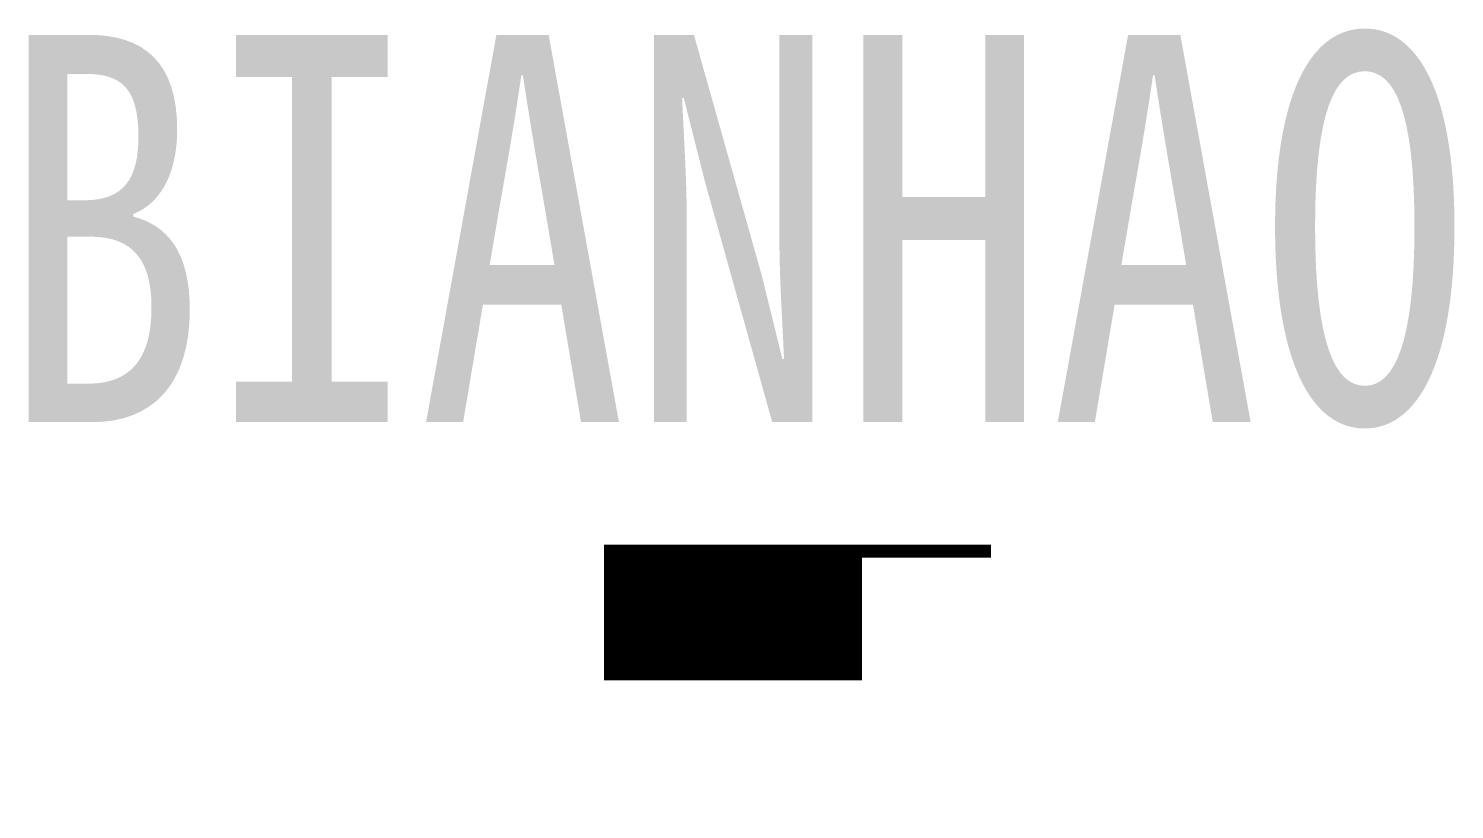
# Model space of a CAD drawing. Header units: inches. Extents: x -5.5 to 5.6, y -1 to 5.
import ezdxf
from ezdxf.enums import TextEntityAlignment as Align

# ---------------------------------------------------------------- set-up
doc = ezdxf.new("R2010")
doc.units = ezdxf.units.IN
doc.header["$MEASUREMENT"] = 0
doc.styles.add('HZ', font='', dxfattribs={"width": 0.8})
doc.styles.get('HZ').set_extended_font_data('SimSun')

msp = doc.modelspace()

# ---------------------------------------------------------------- linework, layer by layer
at = {"color": 7}
for points, const_width in [([(0, 0), (0, 1)], 2), ([(-1, 1), (2, 1)], 0.1)]:
    msp.add_lwpolyline(points, dxfattribs=dict(at, const_width=const_width))
msp.add_lwpolyline([(-0.95, 1), (0.95, 1), (0.95, 0.05), (-0.95, 0.05)], close=True, dxfattribs=at)

# ---------------------------------------------------------------- texts
at = {"style": 'HZ', "width": 0.8}
msp.add_attdef('BIANHAO', text='12', height=3, dxfattribs=at).set_placement((0, 3.5), align=Align.MIDDLE_CENTER)

doc.saveas('drawing.dxf')
